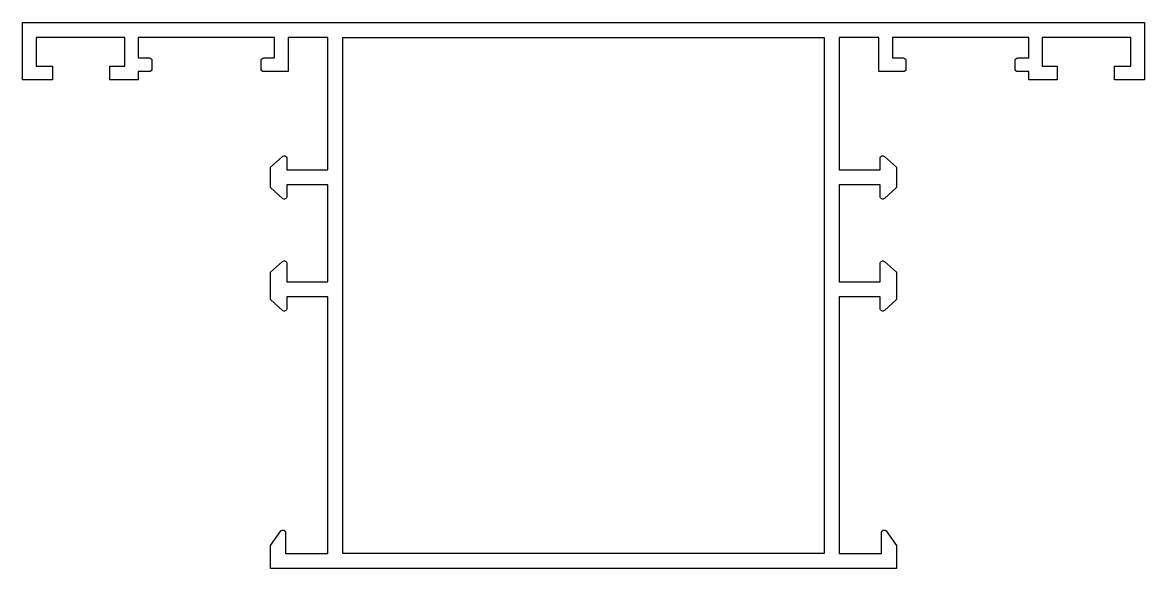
# Model space of a CAD drawing. Extents: x 111.3 to 193.6, y 195.8 to 235.8.
import ezdxf

# ---------------------------------------------------------------- set-up
doc = ezdxf.new("R2010")
doc.units = 0
doc.layers.add('ERCAN1', color=220, linetype='CONTINUOUS')

msp = doc.modelspace()

# ---------------------------------------------------------------- linework, layer by layer
at = {"layer": 'ERCAN1', "color": 7}
msp.add_lwpolyline([(174.609, 198.535), (175.367, 197.477), (175.367, 195.777), (171.167, 195.777), (142.163, 195.777), (133.659, 195.777), (129.459, 195.777), (129.459, 197.477), (130.218, 198.535, -0.668179), (130.559, 198.394), (130.559, 196.877), (133.659, 196.877), (133.659, 215.69), (130.659, 215.69), (130.659, 214.849, -0.654873), (130.323, 214.702), (129.459, 215.49), (129.459, 217.49), (130.323, 218.278, -0.654873), (130.659, 218.131), (130.659, 216.79), (133.659, 216.79), (133.659, 223.894), (130.659, 223.894), (130.659, 223.053, -0.654873), (130.323, 222.906), (129.459, 223.694), (129.459, 225.194), (130.323, 225.982, -0.654873), (130.659, 225.835), (130.659, 224.994), (133.659, 224.994), (133.659, 234.703), (130.759, 234.703), (130.759, 232.203), (128.959, 232.203, -0.414214), (128.759, 232.403), (128.759, 233.003, -0.414214), (128.959, 233.203), (129.759, 233.203), (129.759, 234.703), (119.759, 234.703), (119.759, 233.203), (120.559, 233.203, -0.414214), (120.759, 233.003), (120.759, 232.403, -0.414214), (120.559, 232.203), (119.759, 232.203), (119.759, 231.603), (117.659, 231.603), (117.659, 232.603), (118.759, 232.603), (118.759, 234.203), (118.759, 234.703), (112.259, 234.703), (112.259, 232.603), (113.459, 232.603), (113.459, 231.603), (111.259, 231.603), (111.259, 235.803), (193.567, 235.803), (193.567, 231.603), (191.367, 231.603), (191.367, 232.603), (192.567, 232.603), (192.567, 234.703), (186.067, 234.703), (186.067, 234.203), (186.067, 232.603), (187.167, 232.603), (187.167, 231.603), (185.067, 231.603), (185.067, 232.203), (184.267, 232.203, -0.414214), (184.067, 232.403), (184.067, 233.003, -0.414214), (184.267, 233.203), (185.067, 233.203), (185.067, 234.703), (175.067, 234.703), (175.067, 233.203), (175.867, 233.203, -0.414214), (176.067, 233.003), (176.067, 232.403, -0.414214), (175.867, 232.203), (174.067, 232.203), (174.067, 234.703), (171.167, 234.703), (171.167, 224.994), (174.167, 224.994), (174.167, 225.835, -0.654873), (174.503, 225.982), (175.367, 225.194), (175.367, 223.694), (174.503, 222.906, -0.654873), (174.167, 223.053), (174.167, 223.894), (171.167, 223.894), (171.167, 216.79), (174.167, 216.79), (174.167, 218.131, -0.654873), (174.503, 218.278), (175.367, 217.49), (175.367, 215.49), (174.503, 214.702, -0.654873), (174.167, 214.849), (174.167, 215.69), (171.167, 215.69), (171.167, 196.877), (174.267, 196.877), (174.267, 198.394, -0.668179)], format="xyb", close=True, dxfattribs=at)
msp.add_lwpolyline([(134.759, 196.877), (134.759, 234.703), (170.067, 234.703), (170.067, 196.877), (142.163, 196.877)], close=True, dxfattribs=at)

doc.saveas('drawing.dxf')
